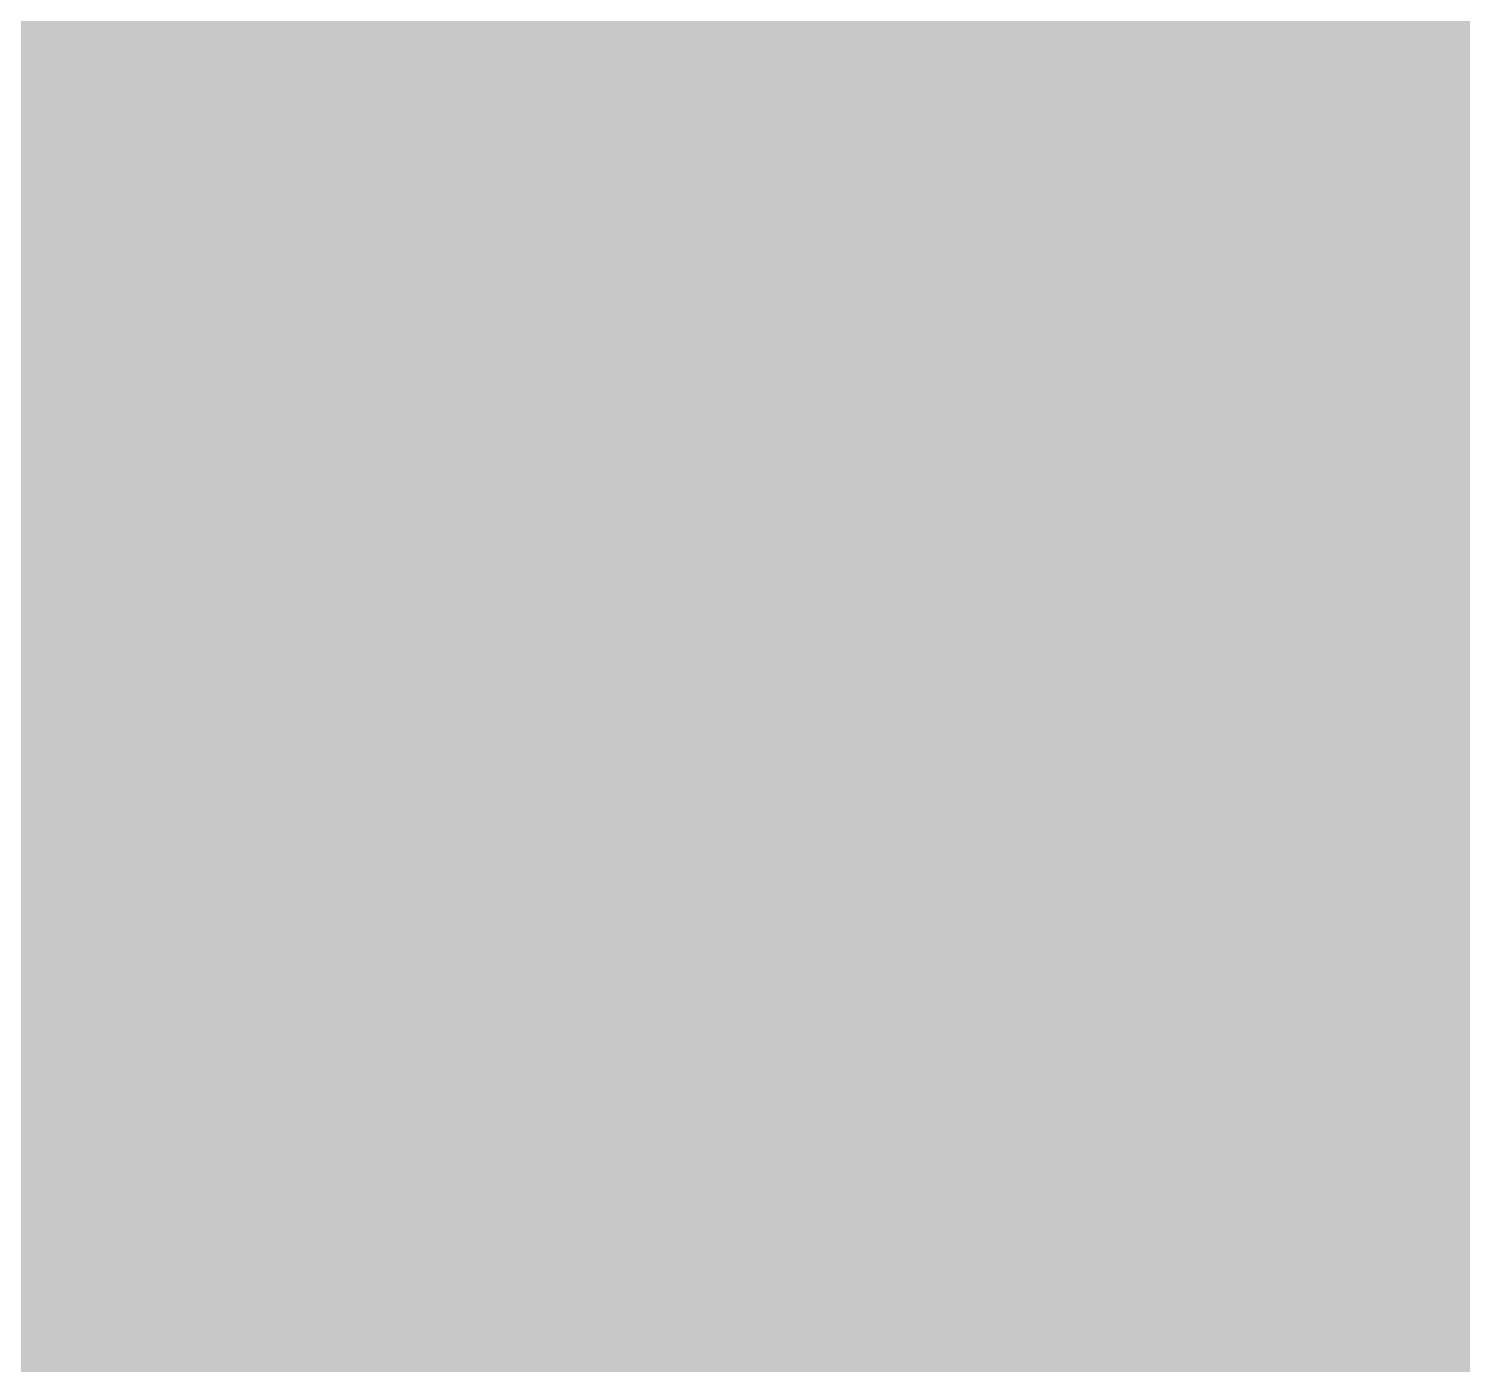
# Model space of a CAD drawing. Header units: millimetres. Extents: x 0 to 420, y 0 to 297.
# Drawn here: x 370.10462 to 370.13596, y 49.91555 to 49.94474 of the extents above; entities that cross this region are included whole.
import ezdxf

# ---------------------------------------------------------------- set-up
doc = ezdxf.new("R2010")
doc.units = ezdxf.units.MM

msp = doc.modelspace()

# ---------------------------------------------------------------- hatches: boundary and pattern name
at = {"true_color": 0xe9ba62}
msp.add_hatch(color=7, dxfattribs=at).paths.add_polyline_path([(372.909108, 50.292858), (372.90057, 50.275781), (372.892145, 50.25893), (372.883775, 50.242192), (372.868761, 50.242495), (372.85395, 50.242792), (372.83924, 50.243078), (372.803647, 50.243492), (372.788101, 50.243669), (372.779277, 50.243762), (372.658604, 50.238923), (372.54083, 50.22261), (372.422436, 50.197758), (372.395418, 50.190852), (372.36876, 50.184042), (372.342283, 50.177289), (372.294766, 50.165187), (372.247267, 50.153046), (372.199785, 50.14086), (372.199785, 50.123783), (372.199785, 50.106932), (372.199785, 50.090194), (372.061899, 50.079657), (371.924025, 50.068997), (371.786173, 50.058021), (371.255752, 50.025514), (370.727741, 50.016724), (370.196932, 50.034562), (370.178243, 50.035696), (370.159796, 50.036824), (370.141479, 50.037957), (370.01681, 50.045473), (369.892215, 50.053934), (369.767817, 50.064861), (369.711982, 50.083124), (369.6758, 50.092746), (369.628257, 50.101974), (369.583569, 50.109088), (369.564056, 50.112195), (369.552993, 50.113956), (369.524988, 50.11841), (369.497349, 50.122819), (369.469901, 50.127205), (369.440642, 50.131804), (369.411761, 50.136346), (369.383059, 50.14086), (369.207605, 50.168439), (369.031976, 50.194194), (368.855829, 50.216859), (368.847291, 50.199782), (368.838865, 50.182931), (368.830496, 50.166193), (369.943313, 49.9203), (371.116236, 49.900249), (372.25577, 50.006164), (372.273194, 50.008346), (372.290381, 50.010493), (372.30745, 50.012624), (372.543852, 50.045977), (372.777585, 50.088169), (373.01044, 50.14086), (373.018979, 50.18355), (373.027404, 50.225678), (373.035773, 50.267525), (373.001621, 50.258987), (372.967919, 50.250561), (372.934441, 50.242192), (372.925903, 50.259268), (372.917478, 50.276119)])
at = {"true_color": 0xebbf68}
msp.add_hatch(color=7, dxfattribs=at).paths.add_polyline_path([(368.855829, 50.216859), (368.847291, 50.199782), (368.838865, 50.182931), (368.830496, 50.166193), (369.423446, 49.969312), (370.053956, 49.903634), (371.262464, 49.912863), (371.262464, 49.921401), (371.262464, 49.929826), (371.262464, 49.938196), (371.305154, 49.946734), (371.347282, 49.955159), (371.389129, 49.963529), (371.389129, 49.972067), (371.389129, 49.980492), (371.389129, 49.988862), (370.986169, 50.000056), (370.583417, 50.015135), (370.180846, 50.036209), (370.149018, 50.038173), (370.135121, 50.039033), (370.127241, 50.039528), (370.092054, 50.041638), (370.056866, 50.043759), (370.021679, 50.045886), (369.988784, 50.048017), (369.956323, 50.050114), (369.924071, 50.052194), (369.87193, 50.055805), (369.81984, 50.059984), (369.767817, 50.064861), (369.711982, 50.083124), (369.6758, 50.092746), (369.628257, 50.101974), (369.583569, 50.109088), (369.564056, 50.112195), (369.552993, 50.113956), (369.524988, 50.11841), (369.497349, 50.122819), (369.469901, 50.127205), (369.440642, 50.131804), (369.411761, 50.136346), (369.383059, 50.14086), (369.207605, 50.168439), (369.031976, 50.194194)])
at = {"true_color": 0xeec271}
msp.add_hatch(color=7, dxfattribs=at).paths.add_polyline_path([(369.945148, 50.014195), (369.93661, 49.997118), (369.928184, 49.980267), (369.919815, 49.963529), (369.98812, 49.954991), (370.055525, 49.946565), (370.122479, 49.938196), (370.131017, 49.96381), (370.139443, 49.989087), (370.147812, 50.014195), (370.079507, 50.014195), (370.012102, 50.014195)])
at = {"true_color": 0xe6b55b}
msp.add_hatch(color=7, dxfattribs=at).paths.add_polyline_path([(370.147812, 50.014195), (370.139274, 49.98858), (370.130848, 49.963304), (370.122479, 49.938196), (370.224937, 49.929658), (370.326043, 49.921232), (370.426475, 49.912863), (370.435013, 49.929939), (370.443438, 49.94679), (370.451808, 49.963529), (370.473684, 49.968861), (370.495274, 49.974131), (370.516711, 49.979362), (370.553384, 49.985), (370.569396, 49.987463), (370.578473, 49.988862), (370.578473, 49.9974), (370.578473, 50.005825), (370.578473, 50.014195), (370.433324, 50.014195), (370.290089, 50.014195)])
at = {"true_color": 0xf5c927}
msp.add_hatch(color=7, dxfattribs=at).paths.add_polyline_path([(369.843816, 49.938196), (369.843816, 49.929658), (369.843816, 49.921232), (369.843816, 49.912863), (370.123913, 49.881327), (370.403465, 49.862345), (370.685251, 49.856497), (370.75094, 49.856962), (370.816628, 49.857332), (370.882317, 49.85751), (371.127756, 49.859314), (371.37243, 49.867807), (371.617126, 49.88753), (371.617126, 49.896068), (371.617126, 49.904493), (371.617126, 49.912863), (371.467756, 49.912366), (371.31838, 49.911949), (371.16901, 49.911621), (371.107805, 49.911519), (371.046594, 49.911411), (370.985371, 49.911292), (370.895566, 49.91097), (370.80576, 49.910693), (370.715955, 49.910507), (370.686995, 49.910463), (370.658411, 49.910424), (370.630025, 49.91038), (370.485305, 49.910367), (370.341147, 49.914176), (370.196932, 49.925529), (370.123836, 49.934535), (370.077828, 49.938462), (370.019475, 49.940678), (369.998156, 49.940374), (369.977124, 49.94007), (369.956244, 49.939766), (369.918758, 49.939348), (369.881284, 49.938834)])

doc.saveas('drawing.dxf')
